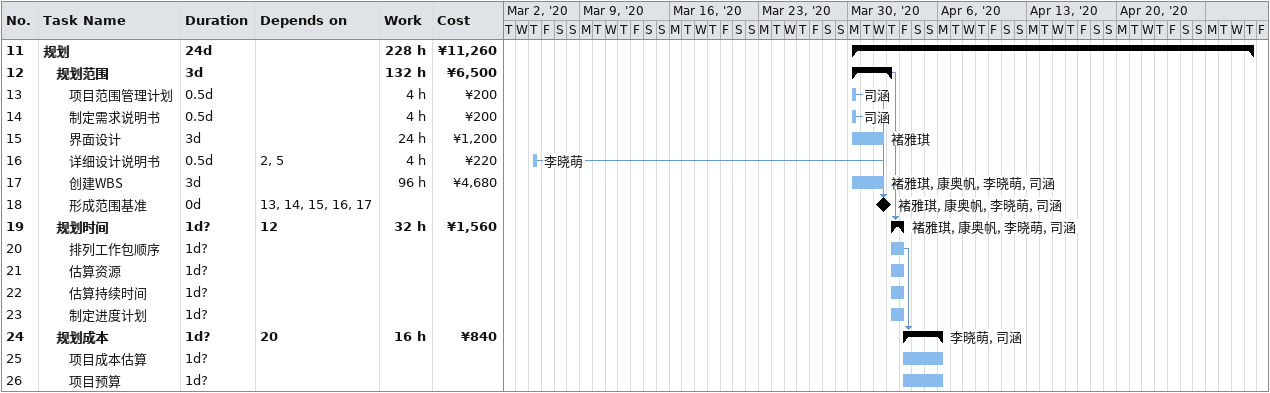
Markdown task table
| ID | Level | Task | Duration | Start | Finish | Predecessors | Resources | Work (h) | Cost (¥) |
|---|---|---|---|---|---|---|---|---|---|
| 11 | 1 | **规划** | 24d | 2020-03-30 | 2020-04-30 |  |  | 228 | 11260 |
| 12 | 2 | **规划范围** | 3d | 2020-03-30 | 2020-04-02 |  |  | 132 | 6500 |
| 13 | 3 | 项目范围管理计划 | 0.5d | 2020-03-30 | 2020-03-30 |  | 司涵 | 4 | 200 |
| 14 | 3 | 制定需求说明书 | 0.5d | 2020-03-30 | 2020-03-30 |  | 司涵 | 4 | 200 |
| 15 | 3 | 界面设计 | 3d | 2020-03-30 | 2020-04-01 |  | 褚雅琪 | 24 | 1200 |
| 16 | 3 | 详细设计说明书 | 0.5d | 2020-03-05 | 2020-03-05 | 2, 5 | 李晓萌 | 4 | 220 |
| 17 | 3 | 创建WBS | 3d | 2020-03-30 | 2020-04-01 |  | 褚雅琪, 康奥帆, 李晓萌, 司涵 | 96 | 4680 |
| 18 | 3 | 形成范围基准 | 0d | 2020-04-01 | 2020-04-01 | 13, 14, 15, 16, 17 | 褚雅琪, 康奥帆, 李晓萌, 司涵 |  |  |
| 19 | 2 | **规划时间** | 1d? | 2020-04-02 | 2020-04-03 | 12 | 褚雅琪, 康奥帆, 李晓萌, 司涵 | 32 | 1560 |
| 20 | 3 | 排列工作包顺序 | 1d? | 2020-04-02 | 2020-04-03 |  |  |  |  |
| 21 | 3 | 估算资源 | 1d? | 2020-04-02 | 2020-04-03 |  |  |  |  |
| 22 | 3 | 估算持续时间 | 1d? | 2020-04-02 | 2020-04-03 |  |  |  |  |
| 23 | 3 | 制定进度计划 | 1d? | 2020-04-02 | 2020-04-03 |  |  |  |  |
| 24 | 2 | **规划成本** | 1d? | 2020-04-03 | 2020-04-06 | 20 | 李晓萌, 司涵 | 16 | 840 |
| 25 | 3 | 项目成本估算 | 1d? | 2020-04-03 | 2020-04-06 |  |  |  |  |
| 26 | 3 | 项目预算 | 1d? | 2020-04-03 | 2020-04-06 |  |  |  |  |
